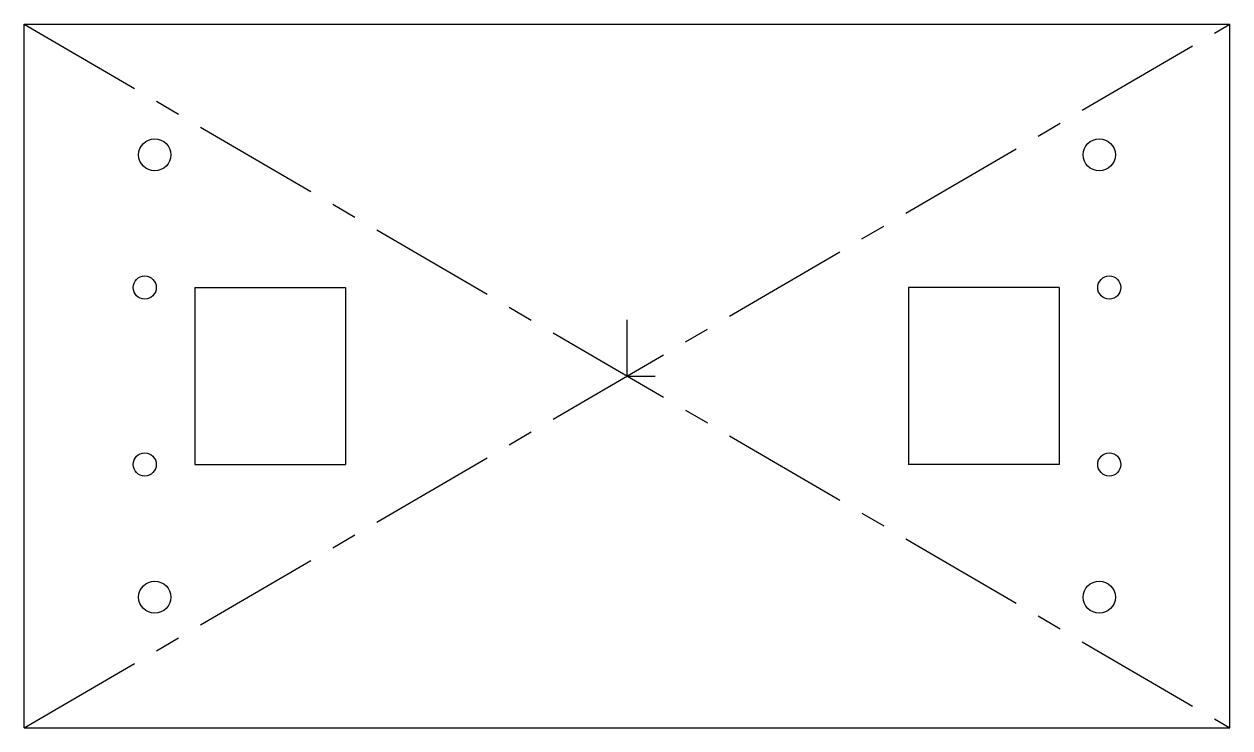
# Model space of a CAD drawing. Header units: millimetres. Extents: x -60 to 60, y -35 to 35.
import ezdxf

# ---------------------------------------------------------------- set-up
doc = ezdxf.new("R2010")
doc.units = ezdxf.units.MM
doc.header["$PDSIZE"] = -1
doc.linetypes.add('CENTERX2', pattern=[20.32, 12.7, -2.54, 2.54, -2.54])

msp = doc.modelspace()

# ---------------------------------------------------------------- linework, layer by layer
at = {"color": 7, "linetype": 'Continuous'}
for p, q in [((-60, -35), (-60, 35)), ((-60, 35), (60, 35)), ((60, -35), (60, 35)), ((-43, 8.8), (-28, 8.8)), ((-43, 8.8), (-43, -8.8)), ((-28, 8.8), (-28, -8.8)), ((43, 8.8), (28, 8.8)), ((28, 8.8), (28, -8.8)), ((43, 8.8), (43, -8.8)), ((0, 0), (0, 5.58)), ((0, 0), (2.79, 0)), ((-43, -8.8), (-28, -8.8)), ((43, -8.8), (28, -8.8)), ((-60, -35), (60, -35))]:
    msp.add_line(p, q, dxfattribs=at)
at = {"color": 7, "linetype": 'CENTERX2'}
for p, q in [((-60, -35), (60, 35)), ((-60, 35), (60, -35))]:
    msp.add_line(p, q, dxfattribs=at)
at = {"color": 7, "linetype": 'Continuous'}
for centre, radius in [((-47, 22), 1.6), ((47, 22), 1.6), ((-48, 8.8), 1.15), ((48, 8.8), 1.15), ((-48, -8.8), 1.15), ((48, -8.8), 1.15), ((-47, -22), 1.6), ((47, -22), 1.6)]:
    msp.add_circle(centre, radius, dxfattribs=at)
msp.add_point((0, 0), dxfattribs=at)
msp.add_point((0, 0), dxfattribs=at)

doc.saveas('drawing.dxf')
